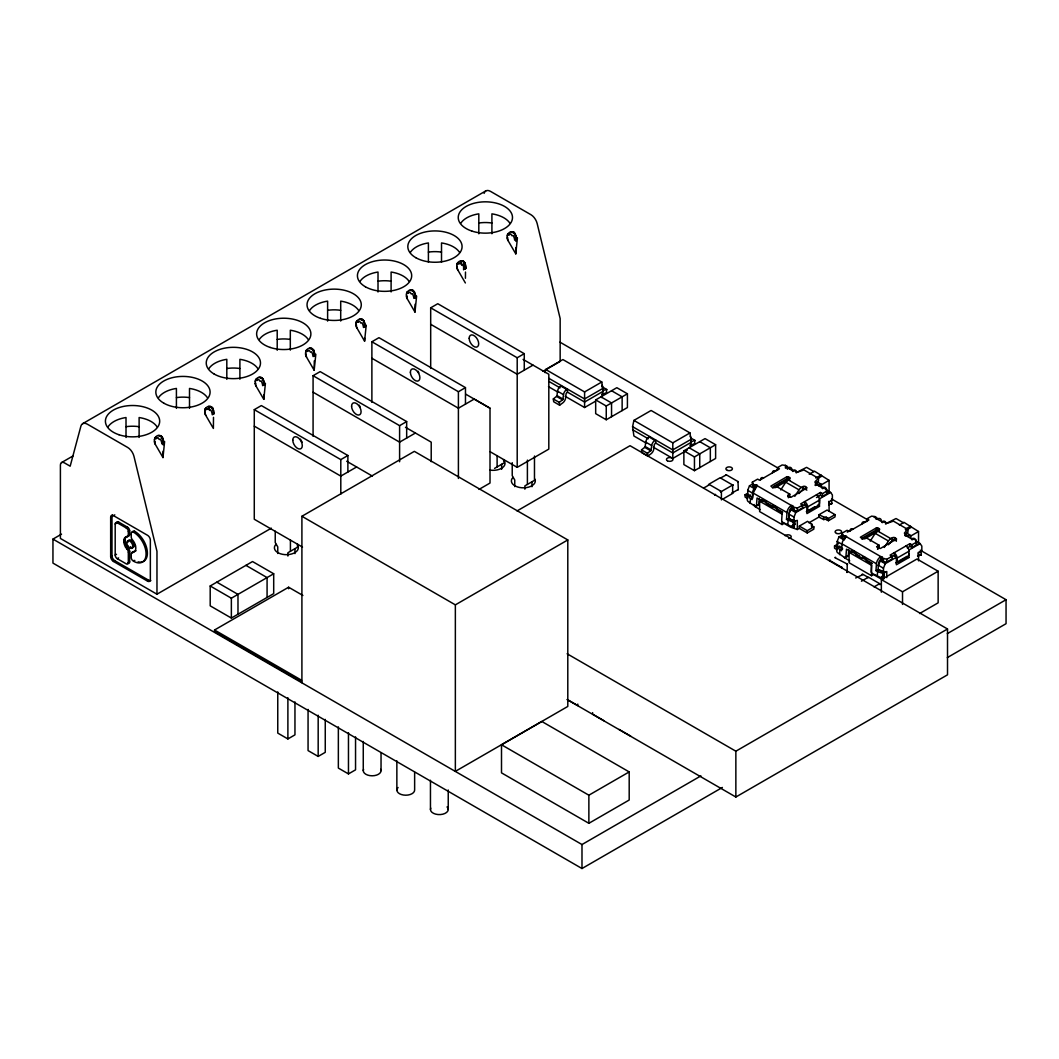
<?xml version="1.0" encoding="UTF-8"?>
<svg xmlns="http://www.w3.org/2000/svg" width="1059" height="1059" viewBox="0 0 1059 1059"><rect width="100%" height="100%" fill="white"/><g stroke="black" fill="none" stroke-linecap="round" stroke-linejoin="round"><path stroke-width="1.5" d="M828.734 505.103A1.866 0.675 67.7 0 0 828.919 504.693L828.694 501.357M828.919 504.693L831.831 503.502L831.593 500.166M918.378 555.869L918.153 552.52L921.052 551.329L921.29 554.664L918.378 555.869A1.866 0.675 67.7 0 1 917.557 556.001L920.47 554.81A1.866 0.675 67.7 0 0 921.29 554.664M154.455 439.472L155.686 437.42L154.627 438.4C154.746 436.745 157.447 437.301 156.176 438.73L157.831 437.486L159.3 439.511L160.399 439.114A5.613 2.078 67.3 0 1 161.881 443.867L163.841 442.728A5.613 4.183 49.8 0 0 162.067 438.148L162.543 437.645L160.319 435.765L161.524 436.109C156.017 432.932 152.218 440.465 155.554 444.793L162.98 457.554L163.046 451.2M163.112 444.859L162.212 436.943L163.126 439.538M213.494 417.352L213.388 428.445L205.962 415.697C202.613 411.369 206.412 403.836 211.932 407.013L210.715 406.669L212.938 408.536L212.462 409.052A5.613 4.183 49.8 0 1 214.249 413.632L212.277 414.771A5.613 2.078 67.3 0 0 210.794 410.018L209.708 410.402L208.226 408.39L206.584 409.634C207.855 408.205 205.142 407.649 205.022 409.303L206.095 408.324L204.85 410.376M213.534 414.188L212.607 407.847L213.534 410.442M255.245 381.28L256.49 379.228L255.431 380.207C255.537 378.553 258.25 379.109 256.98 380.538L258.621 379.294L260.104 381.306L261.189 380.922A5.613 2.078 67.3 0 1 262.672 385.675L264.644 384.536A5.613 4.183 49.8 0 0 262.87 379.956L263.334 379.44L261.123 377.573L262.328 377.917C256.808 374.727 253.022 382.259 256.357 386.601L263.784 399.349L263.837 394.676M263.943 385.317L263.003 378.751L263.929 381.346M305.654 352.184L306.898 350.132L305.826 351.111C305.945 349.444 308.659 350.013 307.375 351.442L309.029 350.198L310.512 352.21L311.598 351.826A5.613 2.078 67.3 0 1 313.08 356.579L315.039 355.44A5.613 4.183 49.8 0 0 313.265 350.86L313.742 350.344L311.518 348.477L312.723 348.821C307.216 345.631 303.417 353.163 306.753 357.492L314.179 370.253L314.285 360.894M314.338 356.221L313.411 349.655L314.324 352.25M356.049 323.088L357.293 321.023L356.221 322.015C356.34 320.347 359.054 320.917 357.783 322.346L359.425 321.089L360.907 323.114L361.993 322.73A5.613 2.078 67.3 0 1 363.475 327.483L365.448 326.344A5.613 4.183 49.8 0 0 363.661 321.764L364.137 321.248L361.913 319.381L363.131 319.725C357.611 316.535 353.812 324.067 357.161 328.396L364.587 341.157L364.614 338.033M364.733 327.125L363.806 320.546L364.733 323.154M406.444 293.992L407.689 291.927L406.63 292.906C406.735 291.251 409.449 291.807 408.178 293.25L409.82 291.993L411.302 294.018L412.388 293.621A5.613 2.078 67.3 0 1 413.87 298.373L415.843 297.248A5.613 4.183 49.8 0 0 414.069 292.655L414.546 292.152L412.322 290.272L413.526 290.616C408.019 287.439 404.22 294.971 407.556 299.3L414.982 312.061L415.062 304.264M415.141 298.029L414.201 291.45L415.128 294.058M465.431 278.279L465.497 272.044M465.536 268.92L464.61 262.354L465.523 264.949M507.248 235.786L508.492 233.735L507.42 234.714C507.539 233.059 510.253 233.615 508.982 235.045L510.623 233.801L512.106 235.813L513.191 235.429A5.613 2.078 67.3 0 1 514.674 240.181L516.646 239.043A5.613 4.183 49.8 0 0 514.873 234.463L515.336 233.946L513.125 232.08L514.33 232.424C508.81 229.247 505.011 236.779 508.36 241.108L515.786 253.856L515.852 247.621M515.918 241.386L515.005 233.258L515.932 235.853M750.354 494.963L747.442 495.705L747.204 499.411A1.866 0.847 75.7 0 0 748.025 501.463L755.067 506.334A1.866 1.165 64.5 0 0 756.43 505.898L758.8 504.759L759.303 498.379M750.129 503.475L750.474 498.63L747.442 495.705M777.478 470.408L777.478 467.654L779.464 468.806L759.621 480.257L757.635 479.118L752.353 482.176L753.015 484.082L754.988 485.221L756.973 484.85L756.973 485.604A6.169 3.561 -60 0 0 752.592 492.739L752.115 499.57L750.474 498.63M756.43 505.898L757.039 498.008L762.334 501.066L762.454 499.477L766.412 501.767L766.306 503.356L772.911 507.182L773.03 505.58L777.002 507.87L776.882 509.472L782.177 512.53L781.661 520.459A1.866 1.165 64.5 0 0 782.853 522.365L791.417 526.508A1.866 1.403 49.1 0 0 793.059 525.886L794.74 524.43L795.057 520.776L791.417 519.492M795.057 520.776L793.376 522.233L786.506 519.426L786.996 512.596A6.169 3.561 -60 0 1 791.377 505.461L792.939 505.712L792.039 509.353L794.012 510.504L797.321 510.888L802.616 507.83L802.616 505.077L800.63 503.938L820.473 492.475L822.459 493.626L827.092 490.952L826.43 489.046L824.445 487.895L822.512 488.636L822.088 487.722A6.169 3.561 -60 0 1 826.444 489.827M787.79 525.224L788.134 520.366M786.506 519.426L788.876 518.288L789.365 511.471A2.806 1.615 -60 0 1 791.377 508.214L791.377 505.461L756.973 485.604M793.059 525.886L793.376 522.233M839.813 546.14L836.901 546.868L836.663 550.574A1.866 0.847 75.7 0 0 837.484 552.626L844.526 557.497A1.866 1.165 64.5 0 0 845.889 557.06L848.259 555.922L848.762 549.542M839.588 554.638L839.933 549.793L836.901 546.868M866.937 521.571L866.937 518.831L868.923 519.969L849.08 531.419L847.094 530.281L841.812 533.339L842.474 535.245L844.447 536.384L846.432 536.013L846.432 536.767A6.169 3.561 -60 0 0 842.051 543.902L841.574 550.733L839.933 549.793M845.889 557.06L846.498 549.171L851.793 552.229L851.913 550.64L855.871 552.93L855.765 554.519L862.37 558.345L864.753 557.206M862.37 558.345L862.489 556.743L866.461 559.033L866.341 560.635L871.636 563.692L871.12 571.622A1.866 1.165 64.5 0 0 872.312 573.528L880.876 577.671A1.866 1.403 49.1 0 0 882.518 577.049L884.199 575.606L884.517 571.939L878.335 569.451L875.965 570.589L876.455 563.772A6.169 3.561 -60 0 1 880.836 556.624L882.399 556.875L881.498 560.529L883.471 561.667L886.78 562.051L892.075 558.993L892.075 556.253L890.089 555.101L909.933 543.651L911.918 544.789L916.551 542.115L915.889 540.209L913.904 539.057L911.971 539.799L911.547 538.885A6.169 3.561 -60 0 1 915.903 540.99M877.249 576.387L877.593 571.529L875.965 570.589M878.626 565.36L878.824 562.633A2.806 1.615 -60 0 1 880.836 559.377L880.836 556.624L846.432 536.767M882.518 577.049L882.835 573.396L884.517 571.939M162.98 457.554L164.608 441.563M263.784 399.349L265.412 383.358M314.179 370.253L315.82 354.262M364.587 341.157L366.215 325.166M414.982 312.061L416.611 296.07M515.786 253.856L517.414 237.865M909.006 553.645L908.94 554.281A2.806 1.615 -60 0 1 907.02 557.087L899.091 561.667A2.806 1.615 -60 0 1 897.172 561.071L897.105 558.08A4.302 2.489 60 0 0 894.061 552.811L894.63 556.266M545.041 372.609L545.703 369.485L562.898 359.557L601.79 382.008L603.114 391.327L584.594 402.023L567.465 392.134L566.115 393.564L565.612 397.985A4.673 2.7 -60 0 1 562.806 402.857L559.629 405.2L553.685 401.771L553.314 398.952L556.915 396.066L557.55 391.208A4.673 2.7 -60 0 1 560.82 386.032L561.508 385.635M559.629 405.2L559.258 402.394L562.872 399.508L563.494 394.65A4.673 2.7 -60 0 1 566.777 389.474L567.465 389.077L567.465 392.134M601.989 386.734L606.754 389.487L606.383 392.73L603.273 394.014A4.673 2.7 -60 0 1 601.724 394.16M646.4 443.205L633.904 435.99L632.58 426.671L633.904 420.41L651.1 410.482L689.991 432.932L691.315 442.252L672.796 452.948L655.667 443.046L654.316 444.489L653.813 448.91A4.673 2.7 -60 0 1 651.007 453.781L647.83 456.125L641.873 452.696L641.516 449.876L645.116 446.991L645.752 442.132A4.673 2.7 -60 0 1 649.021 436.957L649.71 436.56M647.83 456.125L647.459 453.318L651.06 450.432L651.695 445.574A4.673 2.7 -60 0 1 654.978 440.398L655.667 440.001L655.667 443.046M691.381 438.347L694.956 440.412L694.585 443.642L691.474 444.939A4.673 2.7 -60 0 1 689.925 445.084M465.378 282.965L457.951 270.204C454.615 265.875 458.415 258.343 463.921 261.52L462.717 261.176L464.689 262.817M601.79 397.588L603.114 391.327M690.322 446.951L691.315 442.252M714.984 495.215L715.46 494.394L715.46 495.334M829.766 561.032L830.243 560.211L829.568 560.754M154.601 441.841L154.813 441.206A5.613 4.077 -78.6 0 0 155.329 444.343M204.996 412.745L205.221 412.11A5.613 4.077 -78.6 0 0 205.724 415.247M255.404 383.649L255.616 383.014A5.613 4.077 -78.6 0 0 256.132 386.151M305.799 354.553L306.025 353.918A5.613 4.077 -78.6 0 0 306.528 357.042M356.195 325.457L356.42 324.822A5.613 4.077 -78.6 0 0 356.923 327.946M406.603 296.348L406.815 295.713A5.613 4.077 -78.6 0 0 407.331 298.85M456.998 267.252L457.223 266.616A5.613 4.077 -78.6 0 0 457.726 269.754M507.393 238.156L507.618 237.52A5.613 4.077 -78.6 0 0 508.121 240.658M753.015 497.823L747.72 494.778L747.72 490.343L749.468 485.816L752.261 484.201M753.015 496.353L753.015 493.388L755.649 488.358M799.307 528.375L799.307 526.085L807.514 521.346L811.869 524.179A1.866 1.085 0 0 0 811.869 525.701L813.855 526.852L813.855 529.143L807.249 532.955L799.307 528.375L797.321 529.526L797.321 520.353L794.012 521.505L788.73 518.447L788.73 514.012L791.377 508.982L790.716 510.12M794.012 521.505L794.012 517.07L795.772 512.543L806.918 506.109L804.602 504.388L804.602 501.648A4.302 2.489 60 0 1 807.646 506.917L807.713 509.909A2.806 1.615 -60 0 0 809.632 510.504L817.561 505.924A2.806 1.615 -60 0 0 819.481 503.118L819.547 500.047A4.302 2.489 60 0 0 816.502 494.778M842.474 548.986L837.179 545.941L837.179 541.506L838.927 536.979L843.11 534.57M886.78 577.632L886.78 571.516L883.471 572.667L878.189 569.61L878.189 565.175L880.836 560.145L880.175 561.283M883.471 572.667L883.471 568.233L885.231 563.706L896.377 557.272L894.061 555.565L891.413 557.087M703.507 487.656C701.813 489.324 711.119 483.963 708.511 484.77M720.557 478.033L726.381 474.842L737.991 481.554L738.322 489.43L732.312 492.898M725.706 474.842L726.381 474.842M732.987 492.898L732.179 492.594M847.187 572.456L847.187 563.997L834.757 557.59L835.577 557.286M862.119 574.256L862.939 574.574L855.672 577.989M456.853 264.882C456.826 263.36 459.712 261.785 458.587 264.141L460.228 262.897L461.711 264.922L462.796 264.525A5.613 2.078 67.3 0 1 464.279 269.277L466.251 268.139A5.613 4.183 49.8 0 0 464.464 263.559L464.027 261.864L461.592 260.805L462.929 261.374M780.761 489.946L785.765 482.202A5.242 3.018 -60 0 1 788.148 479.833L789.657 478.959A1.866 1.085 0 0 0 789.657 477.437L787.009 476.669L770.886 486.081L772.461 487.365A1.866 1.085 0 0 0 775.095 487.365L776.551 486.518L789.789 494.156L789.789 496.909M794.819 496.3L799.002 489.84A5.242 3.018 -60 0 1 801.372 487.471L802.881 486.597A1.866 1.085 0 0 1 805.528 486.597L807.09 487.881L790.98 497.293L788.333 496.525A1.866 1.085 0 0 1 788.333 495.003L789.789 494.156M798.896 493.587L802.881 489.351A1.866 1.085 0 0 1 805.528 489.351L805.528 486.597M870.22 541.109L875.224 533.365A5.242 3.018 -60 0 1 877.607 530.996L879.116 530.122A1.866 1.085 0 0 0 879.116 528.6L876.468 527.832L860.345 537.244L861.92 538.528A1.866 1.085 0 0 0 864.554 538.528L866.01 537.694L879.248 545.319L879.248 548.072L877.792 548.919A1.866 1.085 0 0 0 877.487 549.144M884.278 547.463L888.461 541.003A5.242 3.018 -60 0 1 890.831 538.634L892.34 537.76A1.866 1.085 0 0 1 894.987 537.76L896.549 539.044L880.439 548.456L877.792 547.688A1.866 1.085 0 0 1 877.792 546.166L879.248 545.319M888.355 544.763L892.34 540.514A1.866 1.085 0 0 1 894.987 540.514L894.987 537.76M738.322 482.136L737.991 481.554M847.531 564.579L847.187 563.997M846.856 572.429L847.531 571.873M796.672 472.645A6.169 3.561 -60 0 0 792.331 470.54L792.754 471.454L794.674 470.712L796.289 471.652A1.866 1.085 0 0 0 798.579 471.811L803.94 469.944L818.488 478.35L818.488 481.104L816.343 483.169M792.939 508.73L792.039 509.353M886.131 523.808A6.169 3.561 -60 0 0 881.79 521.703L882.213 522.616L884.133 521.875L885.748 522.815A1.866 1.085 0 0 0 888.038 522.974L893.399 521.121L907.947 529.513L907.947 532.267L904.73 535.364M818.488 478.35L815.271 481.448A1.866 1.085 0 0 0 815.549 482.772L815.549 485.512A1.866 1.085 0 0 1 815.112 485.115M907.947 529.513L904.73 532.611A1.866 1.085 0 0 0 905.008 533.935L906.623 534.861L905.352 535.973L906.928 536.225A6.169 3.561 -60 0 1 911.044 537.231M791.417 526.508L793.085 525.052A1.866 1.403 49.1 0 0 794.74 524.43M793.151 525.502L794.819 524.046M880.876 577.671L882.544 576.228A1.866 1.403 49.1 0 0 884.199 575.606M882.61 576.665L884.278 575.209M811.578 526.694L811.869 524.179M82.628 423.679L485.816 190.898M61.554 462.558L73.005 455.952M302.503 547.093L254.279 519.254L254.279 409.661L261.361 405.571L347.882 455.516L347.882 472.01M313.08 436.308L313.08 375.707L320.162 371.616L406.669 421.575L406.669 438.069M371.881 402.354L371.881 341.766L378.963 337.675L465.47 387.62L465.47 404.114M430.682 368.413L430.682 307.812L437.764 303.721L524.271 353.68L524.271 370.173M722.384 787.459L581.987 868.526L52.95 563.097L52.95 539.11L61.541 534.146M150.855 580.57A3.945 2.277 60 0 1 148.882 580.372L147.558 581.139L113.459 561.442A3.945 2.277 60 0 1 110.665 556.61L110.665 517.229L111.989 516.461A3.945 2.277 60 0 1 112.36 515.071M110.665 517.229A3.945 2.277 60 0 1 113.459 515.614L114.782 514.859M115.193 523.993L116.503 523.239A2.952 1.708 60 0 1 118.595 522.034L127.557 527.197A2.952 1.708 60 0 1 129.648 530.824L129.648 534.477A2.952 1.708 60 0 1 128.47 535.973A8.538 4.938 60 0 0 125.108 539.455L123.784 540.209L123.784 541.943A8.538 4.938 60 0 0 127.146 549.29A2.952 1.708 60 0 1 128.324 552.149L128.324 562.647A2.952 1.708 60 0 1 126.233 563.851L117.271 558.689A2.952 1.708 60 0 1 115.193 555.062L115.193 523.993A2.952 1.708 60 0 1 117.271 522.789L118.595 522.034M117.271 522.789L126.233 527.964L127.557 527.197M123.784 540.209A8.538 4.938 60 0 1 127.146 536.741A2.952 1.708 60 0 0 128.324 535.245L128.324 531.578L129.648 530.824M134.824 560.449L132.785 560.727A2.952 1.708 60 0 1 131.237 557.497L131.237 553.831A2.952 1.708 60 0 1 132.415 552.335A8.538 4.938 60 0 0 135.777 548.866L135.777 547.132A8.538 4.938 60 0 0 132.415 539.786A2.952 1.708 60 0 1 131.237 536.926L131.237 533.273A2.952 1.708 60 0 1 133.328 532.055L134.652 531.3A17.791 10.272 60 0 1 147.28 551.13A17.791 10.272 60 0 1 138.08 561.839M128.324 535.245L129.648 534.477M127.146 536.741L128.47 535.973M123.784 541.943L125.108 541.175L125.108 539.455M110.665 556.61L111.989 555.856L111.989 516.461M115.193 555.062L116.503 554.307M127.146 549.29L128.47 548.522A8.538 4.938 60 0 1 125.108 541.175M117.271 558.689L118.595 557.921M128.324 552.149L129.648 551.382A2.952 1.708 60 0 0 128.47 548.522M113.459 561.442L114.782 560.674L148.882 580.372M132.415 552.335L133.738 551.58A8.538 4.938 60 0 0 136.015 550.667M128.324 562.647L129.648 561.879L129.648 551.382M254.279 409.661L340.799 459.606L347.882 455.516M313.08 375.707L399.6 425.652L406.669 421.575M371.881 341.766L458.401 391.711L465.47 387.62M430.682 307.812L517.202 357.757L524.271 353.68M356.605 466.979L340.799 476.1L254.279 426.155M415.406 433.025L399.6 442.146L313.08 392.201M533.008 365.13L517.202 374.251L430.682 324.306M156.97 594.205L156.97 551.342L133.977 456.376A9.359 5.401 60 0 0 127.689 447.467L87.301 424.143A9.359 5.401 60 0 0 80.908 426.115L70.172 466.198L64.361 462.836A5.613 3.243 60 0 0 60.403 465.126L60.403 538.449L156.97 594.205L271.342 528.163M543.002 371.325L560.158 361.423L560.158 318.547L537.178 223.581A9.359 5.401 60 0 0 530.89 214.673L490.502 191.361A9.359 5.401 60 0 0 484.109 193.334M301.908 516.276L414.347 451.359L567.796 539.944L567.796 706.446L455.357 771.362L455.357 604.861L301.908 516.276L301.908 682.764M210.198 585.984L252.532 561.548L273.699 573.766L273.699 593.622L231.365 618.059L210.198 605.841L210.198 585.984L231.365 598.203L273.699 573.766M545.703 369.485L584.594 391.936L601.79 382.008M603.114 388.269L584.594 398.965L548.668 378.222M595.674 399.905L616.841 387.687L627.418 393.789L627.418 407.543L606.251 419.761L595.674 413.645L595.674 399.905L606.251 406.007L627.418 393.789M565.149 396.291L584.594 407.516L595.184 401.414M301.63 681.811L214.54 631.521L214.54 629.999L288.617 587.229L302.887 595.462M494.579 468.382L504.19 462.836L504.19 459.606M479.012 489.404L490.013 483.05L490.013 408.205L474.207 399.071L458.401 408.205L371.881 358.26M490.251 451.796L517.202 467.35L548.814 449.109L548.814 374.251L523.08 359.398M517.057 510.928L630.039 445.707L947.514 628.993L947.514 674.821L735.859 797.017L567.108 699.589M633.904 420.41L672.796 442.861L689.991 432.932M691.315 439.194L672.796 449.89L632.58 426.671M683.876 450.816L705.042 438.598L715.619 444.714L715.619 458.454L694.452 470.673L683.876 464.57L683.876 450.816L694.452 456.932L715.619 444.714M653.35 447.216L672.796 458.441L687.344 450.035M455.357 604.861L567.796 539.944M277.762 691.911L277.762 733.093L287.889 738.944L294.958 734.853L294.958 701.905M732.656 485.022L720.094 477.768L708.842 484.254L721.404 491.508L732.656 485.022L732.656 493.415L722.82 499.093M777.478 467.654L782.111 464.98L785.421 465.364L787.406 466.516L787.406 469.269M773.189 472.129L777.359 469.719M787.406 466.516L786.135 467.628L787.697 467.866A6.169 3.561 -60 0 1 792.053 469.971M747.72 498.59L745.073 497.068L745.073 494.778L747.72 493.242M773.825 486.319L787.049 478.681L789.868 480.309M772.461 487.828L787.049 479.462L788.333 480.204L775.492 487.603M797.321 529.526L790.716 527.236L784.097 523.411L782.111 524.562L759.621 511.576L759.621 501.185L761.606 500.047L782.694 512.212M308.063 709.398L308.063 750.593L318.177 756.43L325.259 752.34L325.259 719.392M809.235 474.247L814.517 471.189L829.078 480.349L829.078 493.335M815.84 478.059L821.135 475.001M817.826 478.443L821.797 476.153M829.078 480.349L821.797 484.559L817.032 481.805M792.039 506.612L797.321 508.135L802.616 505.077M801.954 505.924L804.933 504.693M816.502 497.518L820.473 495.228L822.459 496.38L827.092 493.706L827.092 490.952M829.078 511.193L829.078 502.032L832.374 499.358L832.374 494.924L830.627 492.422L819.481 498.855L819.481 506.348L806.918 513.602L806.918 506.109M807.646 506.917L819.547 500.047M338.351 726.884L338.351 768.079L348.464 773.917L355.546 769.84L355.546 736.879M806.323 511.643L814.702 506.811M818.885 517.07L818.885 514.78L827.092 510.041L835.021 514.634L835.021 516.924L828.416 520.737L826.43 519.598A1.866 1.085 0 0 0 823.783 519.598L818.885 517.07L808.93 522.815M799.307 526.085L807.249 530.665L813.855 526.852M818.885 514.78L824.167 517.136A1.866 1.085 0 0 1 826.43 517.308L828.416 518.447L835.021 514.634M866.937 518.831L871.57 516.157L874.88 516.527L876.865 517.679L875.594 518.791L877.156 519.029A6.169 3.561 -60 0 1 881.287 520.048M847.293 532.161L850.073 530.546M864.038 522.484L868.208 520.075M837.179 549.753L834.532 548.231L834.532 545.941L838.503 543.651M501.503 744.768L541.824 721.483L629.192 771.918L629.192 800.022L588.87 823.306L501.503 772.858L501.503 744.768L588.87 795.203L629.192 771.918M861.96 538.25L876.508 529.844L879.327 531.472M861.92 538.991L877.792 530.585L877.792 527.832M864.951 538.766L877.792 531.366L876.508 530.625L876.468 527.832M883.788 571.317L883.788 578.955L880.175 578.399L873.556 574.574L871.57 575.725L849.08 562.739L849.08 552.348L851.065 551.209L859.498 556.081M899.356 525.026L903.976 522.352L918.537 531.512L918.537 544.498M905.299 529.222L910.594 526.177M905.961 530.374L911.256 527.316M918.537 531.512L911.256 535.722L906.491 532.968M881.498 560.529L882.399 559.615M881.498 557.775L886.78 559.298L892.075 556.253M907.285 547.927L909.933 546.391L911.918 547.543L916.551 544.869L916.551 542.115M918.537 560.833L918.537 553.195L921.833 550.521L921.833 546.087L920.086 543.585L908.94 550.018L908.94 557.511L896.377 564.765L896.377 557.272M897.105 558.08L909.006 551.209A4.302 2.489 60 0 0 905.961 545.941M861.43 581.206L868.406 577.181L879.658 583.668L874.072 586.898M895.782 562.806L906.954 556.359L908.94 557.511M881.353 592.206L881.353 579.564L916.975 559.006L938.142 571.225L938.142 602.836L919.622 613.532M881.353 579.564L902.52 591.782L938.142 571.225M567.108 653.774L735.859 751.202L947.514 628.993M52.95 539.11L581.987 844.539L700.899 775.89M947.315 633.626L1006.05 599.712L1006.05 623.698L947.315 657.599M795.997 472.711L806.587 467.363L813.855 471.573M818.488 485.684L821.135 484.175M885.456 523.874L896.046 518.539L903.314 522.736M755.067 506.334L758.879 504.375M772.911 507.182L775.294 506.043M851.793 552.229L854.163 551.104M844.526 557.497L848.338 555.538M828.919 504.349L831.831 503.157M918.378 555.525L921.29 554.32M606.754 389.487L603.087 390.453M694.956 440.412L691.408 441.656L690.945 438.81M821.81 487.153A6.169 3.561 -60 0 0 817.469 485.048L815.893 484.81L817.164 483.698L815.549 482.772M791.377 508.214L792.688 508.214M880.836 559.377L881.737 559.245M868.128 577.724L867.798 577.539M756.563 487.458L755.649 487.59L755.649 484.85M511.153 231.828L515.098 233.708M460.758 260.924L461.856 261.017M410.349 290.02L414.294 291.913M359.954 319.116L363.886 321.009M309.559 348.226L313.49 350.105M259.151 377.322L263.095 379.201M208.755 406.418L212.687 408.297M158.36 435.514L162.292 437.393M737.991 490.013L738.322 489.43M877.593 571.529L882.835 573.396M873.781 516.858L877.752 519.148M916.114 541.295L920.086 543.585M877.156 519.029L881.79 521.703M906.928 536.225L911.547 538.885M785.646 466.463L789.617 468.753M825.332 489.364L830.627 492.422M787.697 467.866L792.331 470.54M817.469 485.048L822.088 487.722M559.946 342.15L777.28 467.628M831.606 499.001L867.361 519.638M920.258 550.177L1006.05 599.712M891.969 538.766L894.776 540.394M802.51 487.603L806.852 490.118M877.607 530.996L890.831 538.634M788.148 479.833L801.372 487.471M875.224 533.365L888.461 541.003M785.765 482.202L799.002 489.84M817.495 505.196L819.481 506.348M611.546 390.731L622.136 396.847L622.136 410.588M699.747 441.656L710.337 447.772L710.337 461.512M876.6 546.55L879.248 548.072M600.969 396.847L611.546 402.949L611.546 416.703M689.171 447.772L699.747 453.874L699.747 467.628M841.812 533.339L842.474 537.998L844.447 539.137L844.447 536.384M752.353 482.176L753.015 486.836L754.988 487.974L754.988 485.221M838.927 536.979L844.222 540.037M879.936 560.661L885.231 563.706M749.468 485.816L754.763 488.874M790.477 509.485L795.772 512.543M842.051 543.902L876.455 563.772M752.592 492.739L786.996 512.596M837.179 541.506L842.474 544.564M878.189 565.175L883.471 568.233M747.72 490.343L753.015 493.388M788.73 514.012L794.012 517.07M862.317 557.696L872.153 563.375M560.82 386.032L566.777 389.474M649.021 436.957L654.978 440.398M849.08 552.348L871.57 565.334L871.57 575.725M759.621 501.185L782.111 514.171M788.876 518.288L790.199 519.056M834.532 545.941L837.179 547.463M548.668 381.28L560.079 387.872M632.58 429.729L648.28 438.783M745.073 494.778L747.72 496.3M557.55 391.208L563.494 394.65M645.752 442.132L651.695 445.574M548.483 386.667L558.199 392.28M844.447 557.775L849.742 560.833M760.283 509.67L754.988 506.612L754.021 504.521M557.047 395.642L562.991 399.071M645.249 446.554L651.192 449.996M556.65 396.463L562.594 399.905M644.838 447.388L650.795 450.83M862.794 574.256L867.798 577.142M553.314 398.952L559.258 402.394M641.516 449.876L647.459 453.318M829.29 560.211L841.852 567.465M465.695 394.16L490.013 408.205M405.478 427.293L431.212 442.146L431.212 461.671M346.677 461.247L372.411 476.1M567.439 699.628L577.777 705.598L577.777 704.076M604.239 720.875L592.603 714.15L592.603 712.628M619.052 729.426L630.701 736.151M245.913 565.36L267.08 577.579L267.08 597.435M113.459 515.614L147.558 535.311A3.945 2.277 60 0 1 150.352 540.143L150.352 579.525A3.945 2.277 60 0 1 147.558 581.139M216.817 582.159L237.984 594.39L237.984 614.246M214.54 629.999L301.63 680.275M513.324 232.278L512.252 231.921M412.52 290.47L411.448 290.126M362.125 319.58L361.053 319.222M311.717 348.676L310.658 348.318M261.321 377.772L260.249 377.414M210.926 406.868L209.854 406.51M160.518 435.964L159.459 435.606M840.74 547.04L842.62 548.84M804.602 504.388L805.171 505.103M916.551 544.869L915.889 540.209M826.43 491.8L827.092 493.706M461.049 261.705L461.684 264.776M209.047 407.199L209.682 410.27M602.915 389.169L602.584 386.601A4.673 2.7 -60 0 0 602.002 385.251M823.518 517.454L823.783 519.598M911.918 544.789L911.918 547.543M909.933 543.651L909.933 546.391M902.52 591.782L902.52 604.424M896.311 538.528L896.311 541.281M892.34 537.76L892.34 540.514M886.78 559.298L886.78 562.051M883.471 558.914L883.471 561.667M879.116 528.6L879.116 531.353M877.792 546.166L877.792 548.919M845.108 536.013L845.108 538.753M842.474 535.245L842.474 537.998M828.416 518.447L828.416 520.737M826.43 517.308L826.43 519.598M822.459 493.626L822.459 496.38M820.473 492.475L820.473 495.228M807.249 530.665L807.249 532.955M802.881 486.597L802.881 489.351M797.321 508.135L797.321 510.888M794.329 523.212L794.329 527.792M794.012 507.751L794.012 510.504M788.333 476.669C789.604 480.217 785.738 480.217 787.009 476.669M788.333 495.003L788.333 497.756M785.421 465.364L785.421 468.118M782.111 521.584L782.111 524.562M753.015 484.082L753.015 486.836M735.859 751.202L735.859 797.017M721.404 491.508L721.404 499.914M694.452 456.932L694.452 470.673M672.796 442.861L672.796 458.441M606.251 406.007L606.251 419.761M588.87 795.203L588.87 823.306M584.594 391.936L584.594 407.516M581.987 844.539L581.987 868.526M534.477 456.032L534.477 480.336L524.867 485.882L524.867 489.179M531.949 481.792L531.949 486.73M527.395 460.122L527.395 484.413M517.202 357.757L517.202 467.35M514.753 486.624L514.753 480.031L512.225 475.65L512.225 462.69M501.648 464.305L501.648 469.243M497.108 455.595L497.108 466.926M491.906 233.748L491.906 213.852A26.197 15.117 0 0 1 509.869 223.171M478.814 233.801L478.814 213.852A26.197 15.117 0 0 0 460.837 223.171M463.604 261.679L463.604 269.82M458.401 391.711L458.401 478.443M448.235 790.001L448.235 809.473M441.51 262.261L441.51 242.948A26.197 15.117 0 0 1 459.474 252.267M430.457 780.258L430.457 809.473M428.405 262.208L428.405 242.948A26.197 15.117 0 0 0 410.442 252.267M414.638 772.223L414.638 790.067A8.882 5.136 0 0 1 403.453 795.031A8.882 5.136 0 0 1 398.052 787.512M399.6 425.652L399.6 461.75M396.86 760.865L396.86 790.067M391.102 291.94L391.102 272.044A26.197 15.117 0 0 1 409.078 281.363M381.041 752.817L381.041 770.674M378.01 291.993L378.01 272.044A26.197 15.117 0 0 0 360.047 281.363M363.263 741.459L363.263 770.674M348.464 732.722L348.464 773.917M340.799 459.606L340.799 494.063M340.707 321.036L340.707 301.14A26.197 15.117 0 0 1 358.67 310.459M327.615 321.089L327.615 301.14A26.197 15.117 0 0 0 309.638 310.459M318.177 715.235L318.177 756.43M297.486 543.955L297.486 547.199L287.889 552.745L287.889 556.041M294.958 548.655L294.958 553.605M290.312 350.132L290.312 330.236A26.197 15.117 0 0 1 308.275 339.555M290.418 539.944L290.418 551.276M288.617 587.229L288.617 588.751M287.889 697.749L287.889 738.944M277.762 553.486L277.762 546.894L275.234 542.512L275.234 531.181M277.206 350.264L277.206 330.236A26.197 15.117 0 0 0 259.243 339.555M239.903 379.228L239.903 359.332A26.197 15.117 0 0 1 257.88 368.664M231.365 598.203L231.365 618.059M226.811 379.36L226.811 359.332A26.197 15.117 0 0 0 208.848 368.664M189.508 408.337L189.508 388.441A26.197 15.117 0 0 1 207.471 397.76M176.416 408.39L176.416 388.441A26.197 15.117 0 0 0 158.44 397.76M139.113 437.433L139.113 417.537A26.197 15.117 0 0 1 157.076 426.856M126.008 437.486L126.008 417.537A26.197 15.117 0 0 0 108.044 426.856M380.737 769.35A8.882 5.136 0 0 1 372.146 775.797A8.882 5.136 0 0 1 363.568 769.35M447.044 806.905A8.882 5.136 0 0 1 440.504 814.556A8.882 5.136 0 0 1 430.761 808.136M478.814 223.012A26.197 15.117 0 0 1 491.906 223.012M428.405 252.108A26.197 15.117 0 0 1 441.51 252.108M378.01 281.204A26.197 15.117 0 0 1 391.102 281.204M327.615 310.313A26.197 15.117 0 0 1 340.707 310.313M226.811 368.506A26.197 15.117 0 0 1 239.903 368.506M277.206 339.409A26.197 15.117 0 0 1 290.312 339.409M176.416 397.602A26.197 15.117 0 0 1 189.508 397.602M126.008 426.698A26.197 15.117 0 0 1 139.113 426.698M114.782 560.674A3.945 2.277 60 0 1 111.989 555.856M132.56 553.063A2.952 1.708 60 0 1 133.738 551.58M132.627 531.922A2.952 1.708 60 0 1 134.652 531.3M129.648 561.879A2.952 1.708 60 0 1 127.557 563.097M128.086 542.036A4.276 2.462 60 0 1 130.839 540.143A4.276 2.462 60 0 1 134.083 544.882A4.276 2.462 60 0 1 131.885 547.596M131.104 547.265A4.276 2.462 60 0 1 130.323 546.696M133.328 532.055A17.791 10.272 60 0 1 146.076 553.857A17.791 10.272 60 0 1 133.5 561.217M126.233 527.964A2.952 1.708 60 0 1 128.324 531.578M125.942 547.199A10.286 5.944 0 0 1 128.073 546.245M772.461 472.857A4.302 2.489 60 0 1 775.492 471.096M760.547 479.727A4.302 2.489 60 0 1 763.592 477.966M831.831 503.502A1.866 0.675 67.7 0 1 831.011 503.647M758.8 504.759A1.866 1.165 64.5 0 1 757.437 505.196M861.92 524.02A4.302 2.489 60 0 1 864.951 522.259M850.006 530.89A4.302 2.489 60 0 1 853.051 529.129M848.259 555.922A1.866 1.165 64.5 0 1 846.896 556.359M690.203 436.176A4.673 2.7 -60 0 1 690.772 437.526M302.239 442.172A6.738 3.892 60 0 1 300.491 439.154M360.047 406.788A6.738 3.892 60 0 1 359.292 405.213M418.848 372.834A6.738 3.892 60 0 1 418.093 371.259M785.116 535.735A3.27 1.893 0 0 1 790.543 535.536A3.27 1.893 0 0 1 788.796 538.515M125.478 547.026A10.286 5.944 0 0 1 127.61 546.087M132.746 545.292A10.286 5.944 0 0 1 135.406 545.491M297.923 545.994A11.967 6.91 0 0 1 284.805 554.625A11.967 6.91 0 0 1 275.989 544.326M503.422 459.963A11.967 6.91 0 0 1 502.548 467.628A11.967 6.91 0 0 1 489.96 470.103M534.914 479.118A11.967 6.91 0 0 1 521.783 487.762A11.967 6.91 0 0 1 512.98 477.45M732.312 484.823L733.132 485.287L732.312 484.823M841.521 567.267L842.329 567.743L841.521 567.267M879.314 584.184L880.135 584.502L879.314 584.184M457.859 262.645L457.025 263.81L457.859 262.645M721.126 492.064L720.451 491.508L721.126 492.064M471.798 231.047A27.124 15.66 0 0 0 512.49 217.492A27.124 15.66 0 0 0 471.798 203.924A27.124 15.66 0 0 0 471.798 231.047M415.777 257.668A27.124 15.66 0 0 0 461.155 250.639A27.124 15.66 0 0 0 427.942 231.458A27.124 15.66 0 0 0 415.777 257.668M365.381 286.764A27.124 15.66 0 0 0 410.76 279.735A27.124 15.66 0 0 0 377.534 260.554A27.124 15.66 0 0 0 365.381 286.764M320.599 318.349A27.124 15.66 0 0 0 361.278 304.78A27.124 15.66 0 0 0 320.599 291.225A27.124 15.66 0 0 0 320.599 318.349M270.191 347.445A27.124 15.66 0 0 0 310.883 333.889A27.124 15.66 0 0 0 270.191 320.321A27.124 15.66 0 0 0 270.191 347.445M214.183 374.052A27.124 15.66 0 0 0 259.561 367.036A27.124 15.66 0 0 0 226.335 347.855A27.124 15.66 0 0 0 214.183 374.052M118.992 434.746A27.124 15.66 0 0 0 159.684 421.178A27.124 15.66 0 0 0 118.992 407.609A27.124 15.66 0 0 0 118.992 434.746M163.774 403.148A27.124 15.66 0 0 0 209.166 396.132A27.124 15.66 0 0 0 175.94 376.951A27.124 15.66 0 0 0 163.774 403.148M126.762 542.79A4.276 2.462 60 0 0 131.29 548.43A4.276 2.462 60 0 0 131.29 542.393A4.276 2.462 60 0 0 126.762 542.79M292.774 440.134A6.738 3.892 60 0 0 299.922 449.016A6.738 3.892 60 0 0 299.922 439.485A6.738 3.892 60 0 0 292.774 440.134M351.575 406.179A6.738 3.892 60 0 0 358.723 415.062A6.738 3.892 60 0 0 358.723 405.544A6.738 3.892 60 0 0 351.575 406.179M410.376 372.238A6.738 3.892 60 0 0 417.524 381.121A6.738 3.892 60 0 0 417.524 371.59A6.738 3.892 60 0 0 410.376 372.238M469.177 338.284A6.738 3.892 60 0 0 476.325 347.167A6.738 3.892 60 0 0 476.325 337.649A6.738 3.892 60 0 0 469.177 338.284M667.408 460.784A3.27 1.893 0 0 0 672.889 459.937A3.27 1.893 0 0 0 668.878 457.62A3.27 1.893 0 0 0 667.408 460.784M836.716 533.471A3.27 1.893 0 0 0 841.627 531.83A3.27 1.893 0 0 0 836.716 530.202A3.27 1.893 0 0 0 836.716 533.471M727.507 470.421A3.27 1.893 0 0 0 732.418 468.793A3.27 1.893 0 0 0 727.507 467.151A3.27 1.893 0 0 0 727.507 470.421"/></g></svg>
